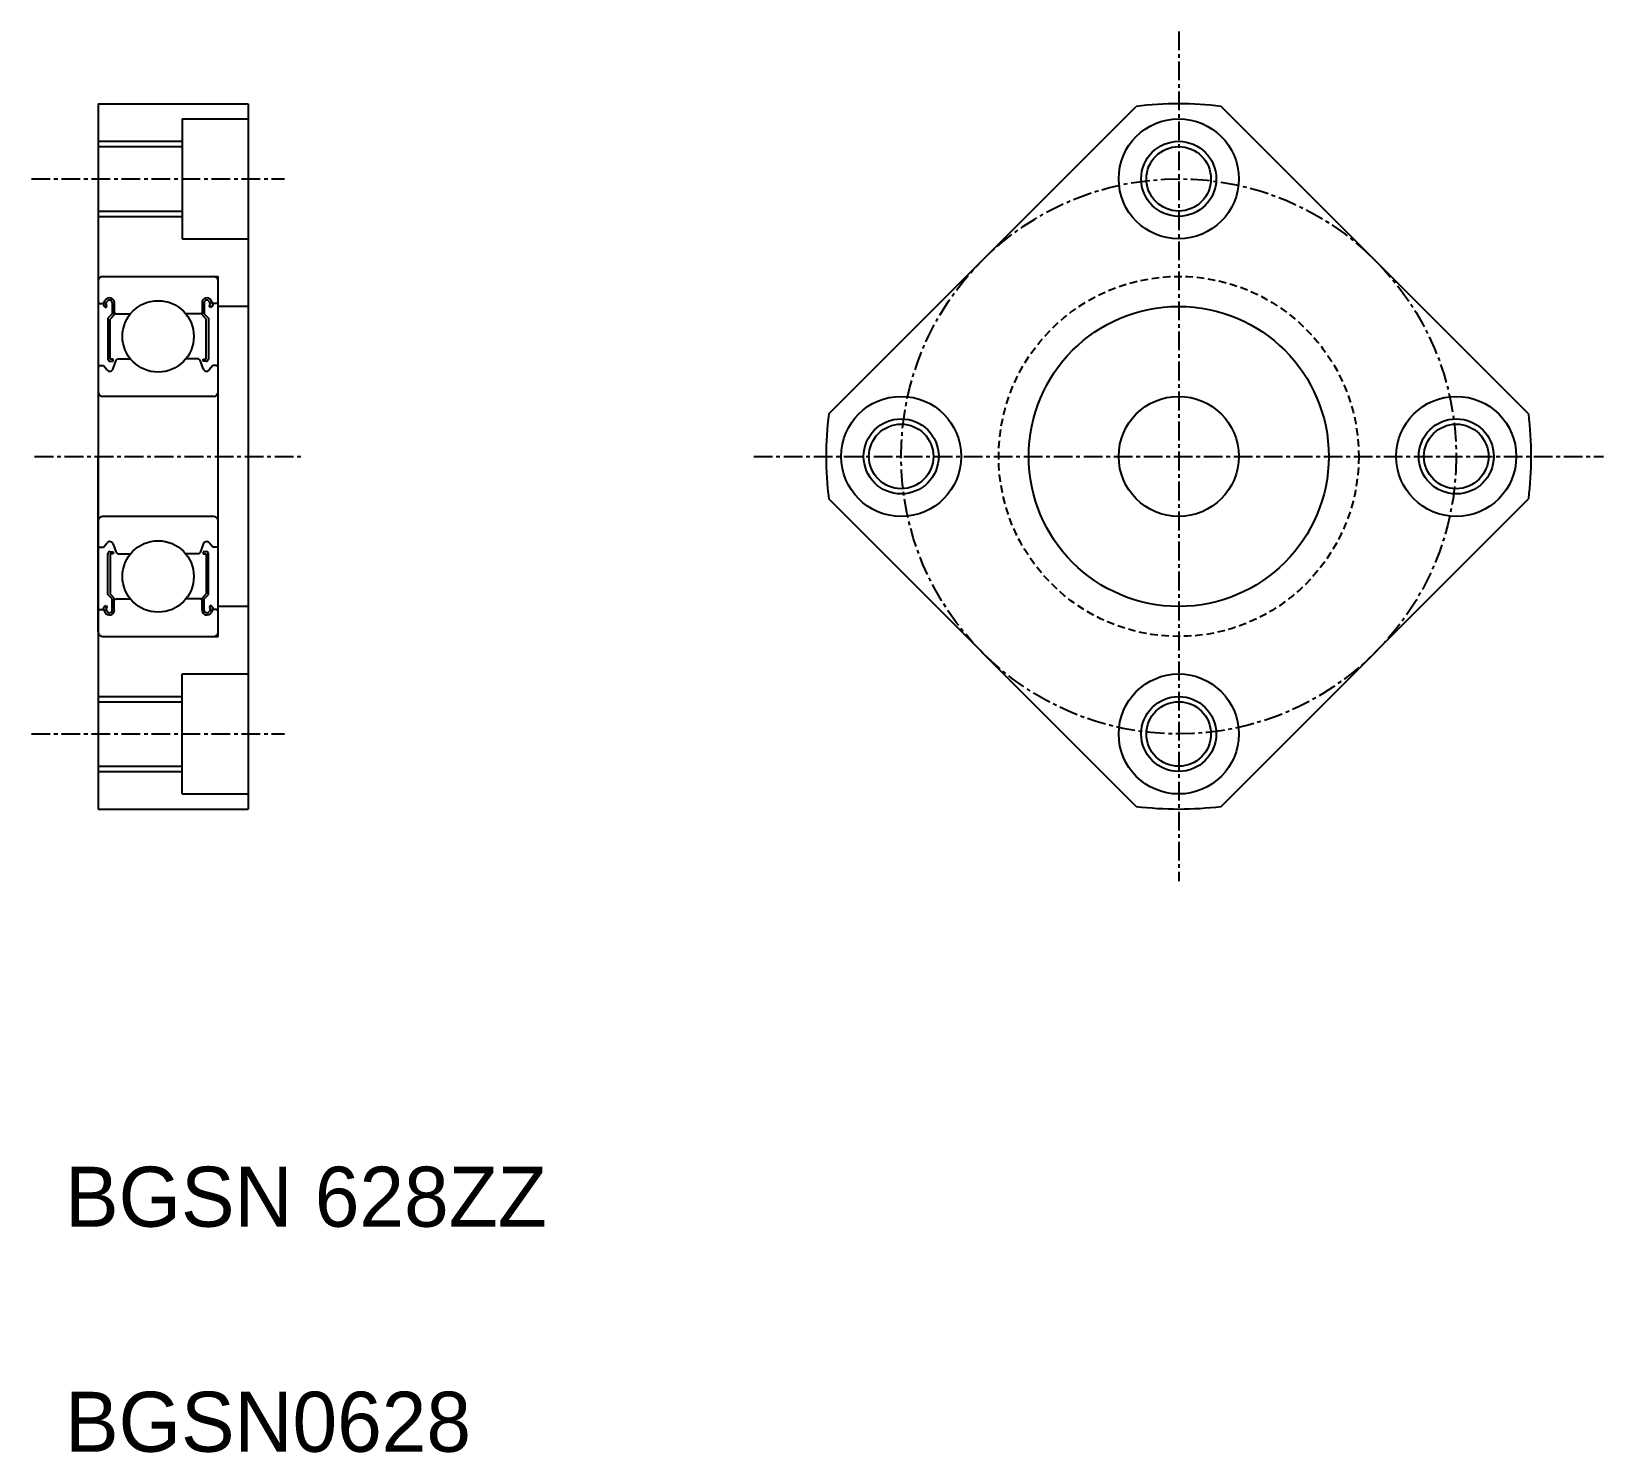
# Model space of a CAD drawing. Extents: x 198 to 303, y 112 to 207.
import ezdxf

# ---------------------------------------------------------------- set-up
doc = ezdxf.new("R2010")
doc.units = 0
doc.linetypes.add('CENTER', pattern=[2, 1.25, -0.25, 0.25, -0.25])
doc.linetypes.add('DASHED', pattern=[0.75, 0.5, -0.25])
doc.layers.get('0').update_dxf_attribs({"linetype": 'CONTINUOUS'})
doc.layers.add('CENTER', color=1, linetype='CENTER')

msp = doc.modelspace()

# ---------------------------------------------------------------- linework, layer by layer
at = {"color": 7, "linetype": 'CONTINUOUS'}
for p, q in [((202.73, 201.79), (202.73, 154.79)), ((202.73, 201.79), (212.73, 201.79)), ((205.23, 201.79), (205.23, 201.79)), ((207.73, 201.79), (207.73, 201.79)), ((212.73, 201.79), (212.73, 154.79)), ((251.43, 181.13), (271.92, 201.62)), ((298.08, 181.13), (277.59, 201.62)), ((208.33, 200.79), (208.33, 192.79)), ((208.33, 200.79), (212.73, 200.79)), ((202.73, 198.94), (208.33, 198.94)), ((202.73, 194.64), (208.33, 194.64)), ((208.33, 192.79), (212.73, 192.79)), ((203.03, 190.29), (210.73, 190.29)), ((210.73, 166.29), (210.73, 190.29)), ((203.09, 188.49), (203.21, 188.69)), ((210.37, 188.49), (210.26, 188.69)), ((202.73, 188.59), (202.83, 188.49)), ((202.83, 188.49), (203.09, 188.49)), ((203.15, 188.29), (203.27, 188.22)), ((203.22, 188.42), (203.34, 188.62)), ((203.34, 188.35), (203.22, 188.42)), ((203.27, 188.22), (203.34, 188.35)), ((203.67, 187.79), (203.38, 187.5)), ((203.81, 187.73), (203.53, 187.44)), ((203.67, 188.53), (203.67, 187.79)), ((203.81, 188.53), (203.81, 187.73)), ((203.81, 187.89), (203.91, 187.79)), ((203.91, 187.79), (204.89, 187.79)), ((209.56, 187.79), (208.58, 187.79)), ((209.66, 187.89), (209.56, 187.79)), ((209.66, 188.53), (209.66, 187.73)), ((209.66, 187.73), (209.94, 187.44)), ((209.8, 188.53), (209.8, 187.79)), ((209.8, 187.79), (210.09, 187.5)), ((210.25, 188.42), (210.13, 188.62)), ((210.13, 188.35), (210.25, 188.42)), ((210.2, 188.22), (210.13, 188.35)), ((210.32, 188.29), (210.2, 188.22)), ((210.63, 188.49), (210.37, 188.49)), ((210.73, 188.59), (210.63, 188.49)), ((212.73, 188.29), (210.73, 188.29)), ((203.38, 187.5), (203.38, 184.78)), ((203.53, 184.78), (203.53, 187.44)), ((209.94, 184.78), (209.94, 187.44)), ((210.09, 187.5), (210.09, 184.78)), ((203.74, 184.78), (203.53, 184.78)), ((203.53, 184.64), (203.74, 184.64)), ((203.74, 184.64), (203.74, 184.78)), ((203.74, 184.14), (203.94, 184.7)), ((203.94, 184.7), (204.04, 184.79)), ((204.04, 184.79), (204.89, 184.79)), ((209.43, 184.79), (208.58, 184.79)), ((209.53, 184.7), (209.43, 184.79)), ((209.73, 184.14), (209.53, 184.7)), ((209.73, 184.64), (209.73, 184.78)), ((209.73, 184.78), (209.94, 184.78)), ((209.94, 184.64), (209.73, 184.64)), ((202.73, 184.24), (202.83, 184.34)), ((202.83, 184.34), (203.09, 184.34)), ((203.09, 184.34), (203.33, 184.06)), ((210.37, 184.34), (210.14, 184.06)), ((210.63, 184.34), (210.37, 184.34)), ((210.73, 184.24), (210.63, 184.34)), ((210.43, 182.29), (203.03, 182.29)), ((202.73, 166.59), (202.73, 178.29)), ((271.92, 154.96), (251.43, 175.46)), ((277.59, 154.96), (298.08, 175.46)), ((210.43, 174.29), (203.03, 174.29)), ((202.73, 172.34), (202.83, 172.24)), ((202.83, 172.24), (203.09, 172.24)), ((203.09, 172.24), (203.33, 172.52)), ((203.53, 171.94), (203.74, 171.94)), ((203.74, 172.44), (203.94, 171.88)), ((203.74, 171.94), (203.74, 171.8)), ((203.94, 171.88), (204.04, 171.79)), ((209.53, 171.88), (209.43, 171.79)), ((209.73, 172.44), (209.53, 171.88)), ((209.73, 171.94), (209.73, 171.8)), ((209.94, 171.94), (209.73, 171.94)), ((210.37, 172.24), (210.14, 172.52)), ((210.63, 172.24), (210.37, 172.24)), ((210.73, 172.34), (210.63, 172.24)), ((203.38, 169.08), (203.38, 171.8)), ((203.53, 171.8), (203.53, 169.14)), ((203.74, 171.8), (203.53, 171.8)), ((204.04, 171.79), (204.89, 171.79)), ((209.43, 171.79), (208.58, 171.79)), ((209.73, 171.8), (209.94, 171.8)), ((209.94, 171.8), (209.94, 169.14)), ((210.09, 169.08), (210.09, 171.8)), ((203.67, 168.79), (203.38, 169.08)), ((203.81, 168.85), (203.53, 169.14)), ((203.67, 168.05), (203.67, 168.79)), ((203.81, 168.05), (203.81, 168.85)), ((203.81, 168.69), (203.91, 168.79)), ((203.91, 168.79), (204.89, 168.79)), ((209.56, 168.79), (208.58, 168.79)), ((209.66, 168.69), (209.56, 168.79)), ((209.66, 168.85), (209.94, 169.14)), ((209.66, 168.05), (209.66, 168.85)), ((209.8, 168.79), (210.09, 169.08)), ((209.8, 168.05), (209.8, 168.79)), ((202.73, 167.99), (202.83, 168.09)), ((202.83, 168.09), (203.09, 168.09)), ((203.09, 168.09), (203.21, 167.89)), ((203.15, 168.29), (203.27, 168.36)), ((203.34, 168.23), (203.22, 168.16)), ((203.22, 168.16), (203.34, 167.96)), ((203.27, 168.36), (203.34, 168.23)), ((210.2, 168.36), (210.13, 168.23)), ((210.13, 168.23), (210.25, 168.16)), ((210.25, 168.16), (210.13, 167.96)), ((210.32, 168.29), (210.2, 168.36)), ((210.37, 168.09), (210.26, 167.89)), ((210.63, 168.09), (210.37, 168.09)), ((210.73, 167.99), (210.63, 168.09)), ((212.73, 168.29), (210.73, 168.29)), ((203.03, 166.29), (210.73, 166.29)), ((208.33, 155.79), (208.33, 163.79)), ((208.33, 163.79), (212.73, 163.79)), ((202.73, 161.94), (208.33, 161.94)), ((202.73, 157.64), (208.33, 157.64)), ((208.33, 155.79), (212.73, 155.79)), ((202.73, 154.79), (212.73, 154.79))]:
    msp.add_line(p, q, dxfattribs=at)
at = {"color": 3, "linetype": 'CONTINUOUS'}
for p, q in [((202.73, 199.29), (208.33, 199.29)), ((202.73, 194.29), (208.33, 194.29)), ((202.73, 162.29), (208.33, 162.29)), ((202.73, 157.29), (208.33, 157.29))]:
    msp.add_line(p, q, dxfattribs=at)
at = {"color": 7, "linetype": 'CONTINUOUS'}
for centre, radius in [((274.76, 196.79), 4), ((274.76, 196.79), 2.15), ((206.73, 186.29), 2.38), ((274.76, 178.29), 10), ((256.26, 178.29), 4), ((274.76, 178.29), 4), ((293.26, 178.29), 4), ((256.26, 178.29), 2.15), ((293.26, 178.29), 2.15), ((206.73, 170.29), 2.38), ((274.76, 159.79), 4), ((274.76, 159.79), 2.15)]:
    msp.add_circle(centre, radius, dxfattribs=at)
at = {"color": 3, "linetype": 'CONTINUOUS'}
for centre in [(274.76, 196.79), (256.26, 178.29), (293.26, 178.29), (274.76, 159.79)]:
    msp.add_circle(centre, 2.5, dxfattribs=at)
at = {"color": 3, "linetype": 'DASHED'}
msp.add_circle((274.76, 178.29), 12, dxfattribs=at)
at = {"color": 7, "linetype": 'CONTINUOUS'}
for centre, radius, start, end in [((274.76, 178.29), 23.5, 83.0722, 96.9278), ((203.03, 189.99), 0.3, 90, 180), ((210.43, 189.99), 0.3, 0, 90), ((203.49, 188.53), 0.323, 0, 150.0014), ((203.49, 188.53), 0.179, 0, 150.0026), ((209.98, 188.53), 0.323, 29.9986, 180), ((209.98, 188.53), 0.179, 29.9974, 180), ((203.22, 188.42), 0.144, 149.9888, 240.0043), ((210.25, 188.42), 0.144, 299.9957, 30.0112), ((203.53, 184.78), 0.144, 180.0001, 270), ((209.94, 184.78), 0.144, 270, 359.9999), ((203.51, 184.21), 0.241, 220.0019, 343.1525), ((209.96, 184.21), 0.241, 196.8475, 319.9981), ((203.03, 182.59), 0.3, 180, 270), ((210.43, 182.59), 0.3, 270, 0), ((274.76, 178.29), 23.5, 173.0722, 186.9278), ((274.76, 178.29), 23.5, 353.0722, 6.9278), ((203.03, 173.99), 0.3, 90, 180), ((210.43, 173.99), 0.3, 0, 90), ((203.51, 172.37), 0.241, 16.8475, 139.9981), ((203.53, 171.8), 0.144, 90, 179.9999), ((209.96, 172.37), 0.241, 40.0019, 163.1525), ((209.94, 171.8), 0.144, 0.0001, 90), ((203.22, 168.16), 0.144, 119.9957, 210.0112), ((203.49, 168.05), 0.323, 209.9986, 0), ((203.49, 168.05), 0.179, 209.9974, 0), ((209.98, 168.05), 0.323, 180, 330.0014), ((209.98, 168.05), 0.179, 180, 330.0026), ((210.25, 168.16), 0.144, 329.9888, 60.0043), ((203.03, 166.59), 0.3, 180, 270), ((210.43, 166.59), 0.3, 270, 0), ((274.76, 178.29), 23.5, 263.0722, 276.9278)]:
    msp.add_arc(centre, radius, start, end, dxfattribs=at)
at = {"layer": 'CENTER', "color": 1, "linetype": 'CENTER'}
for p, q in [((274.76, 206.61), (274.76, 149.97)), ((198.29, 196.79), (215.16, 196.79)), ((198.5, 178.29), (216.31, 178.29)), ((246.43, 178.29), (303.08, 178.29)), ((198.29, 159.79), (215.16, 159.79))]:
    msp.add_line(p, q, dxfattribs=at)
msp.add_circle((274.76, 178.29), 18.5, dxfattribs=at)

# ---------------------------------------------------------------- texts
at = {"color": 7, "linetype": 'CONTINUOUS'}
for s, p in [('BGSN 628ZZ', (200.53, 126.95)), ('BGSN0628', (200.53, 111.95))]:
    msp.add_text(s, height=4, dxfattribs=at).set_placement(p)

doc.saveas('drawing.dxf')
